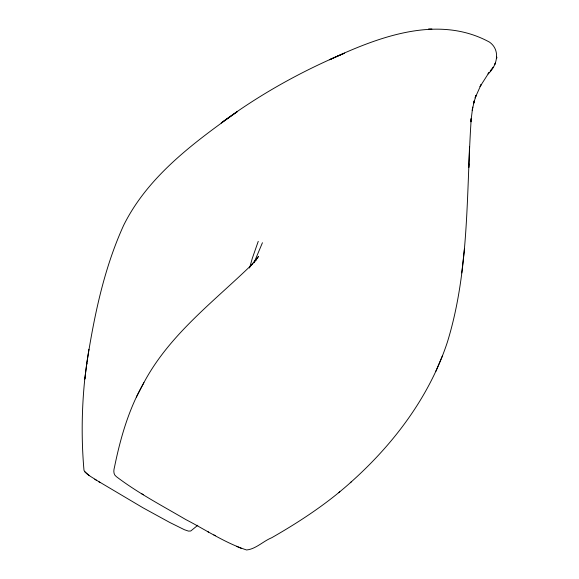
<?xml version="1.0" encoding="UTF-8"?>
<svg xmlns="http://www.w3.org/2000/svg" width="579" height="579" viewBox="0 0 579 579"><rect width="100%" height="100%" fill="white"/><g stroke="black" fill="none" stroke-linecap="round" stroke-linejoin="round"><path stroke-width="0.87" d="M88.934 349.282L86.546 364.987L86.778 363.366C94.138 316.272 103.807 268.844 123.674 225.253C148.072 176.11 193.936 142.629 237.484 111.501L221.192 122.965C259.24 94.753 300.899 71.521 344.534 53.159L329.516 59.746C378.304 37.078 437.963 14.034 489.487 42.108C500.821 50.084 497.252 65.825 488.032 73.938L488.937 72.672L480.042 86.575L481.098 84.592L475.113 97.931L476.083 95.369L473.55 103.627L474.302 100.71L472.254 110.336L472.703 107.101L470.857 121.814L471.241 118.42C466.182 193.147 469.707 269.727 447.379 342.124C429.48 396.521 393.973 443.594 351.656 481.525L350.288 482.727M468.903 163.879L468.766 167.592L469.518 146.805M461.76 272.941L464.438 248.948M84.99 377.537L84.787 378.992C81.668 409.317 81.299 440.04 83.998 470.387C86.756 475.041 92.329 477.139 96.498 480.302M249.578 268.026L252.227 258.552L258.248 241.342M254.167 262.381L262.439 242.724M435.806 371.407L442.465 355.752M255.325 260.825L258.509 256.446L250.331 266.246L252.545 263.973C214.165 301.377 169.589 334.351 143.889 382.654L143.194 383.964C128.56 409.671 120.352 438.383 114.483 467.21C113.556 470.459 113.209 474.389 116.299 476.589C137.983 493.084 162.301 505.771 185.743 519.537C205.827 529.894 225.021 542.914 246.582 549.978C255.86 549.073 263.242 541.141 271.703 537.739C300.016 521.534 327.424 503.477 351.656 481.525M495.436 63.104L494.922 64.211L495.371 63.241M143.889 382.654L136.376 397.035M255.889 260.34L257.192 258.06L253.602 263.098M490.189 71.051L493.105 67.157M338.621 492.729L339.808 491.672M197.808 525.254L190.752 530.994L188.443 531.102L184.44 529.734L169.683 522.417L143.013 507.805L94.782 479.209M428.569 28.95L431.927 28.993M236.478 546.308L241.53 548.494M207.333 531.435L208.592 532.101M213.861 534.916L215.41 535.734M141.913 493.844L143.382 494.756M98.539 481.583L100.095 482.575M89.361 475.591L84.874 471.892M496.739 57.053L496.652 58.276L496.739 57.097M86.778 363.366L84.787 378.992L86.778 363.366"/></g></svg>
